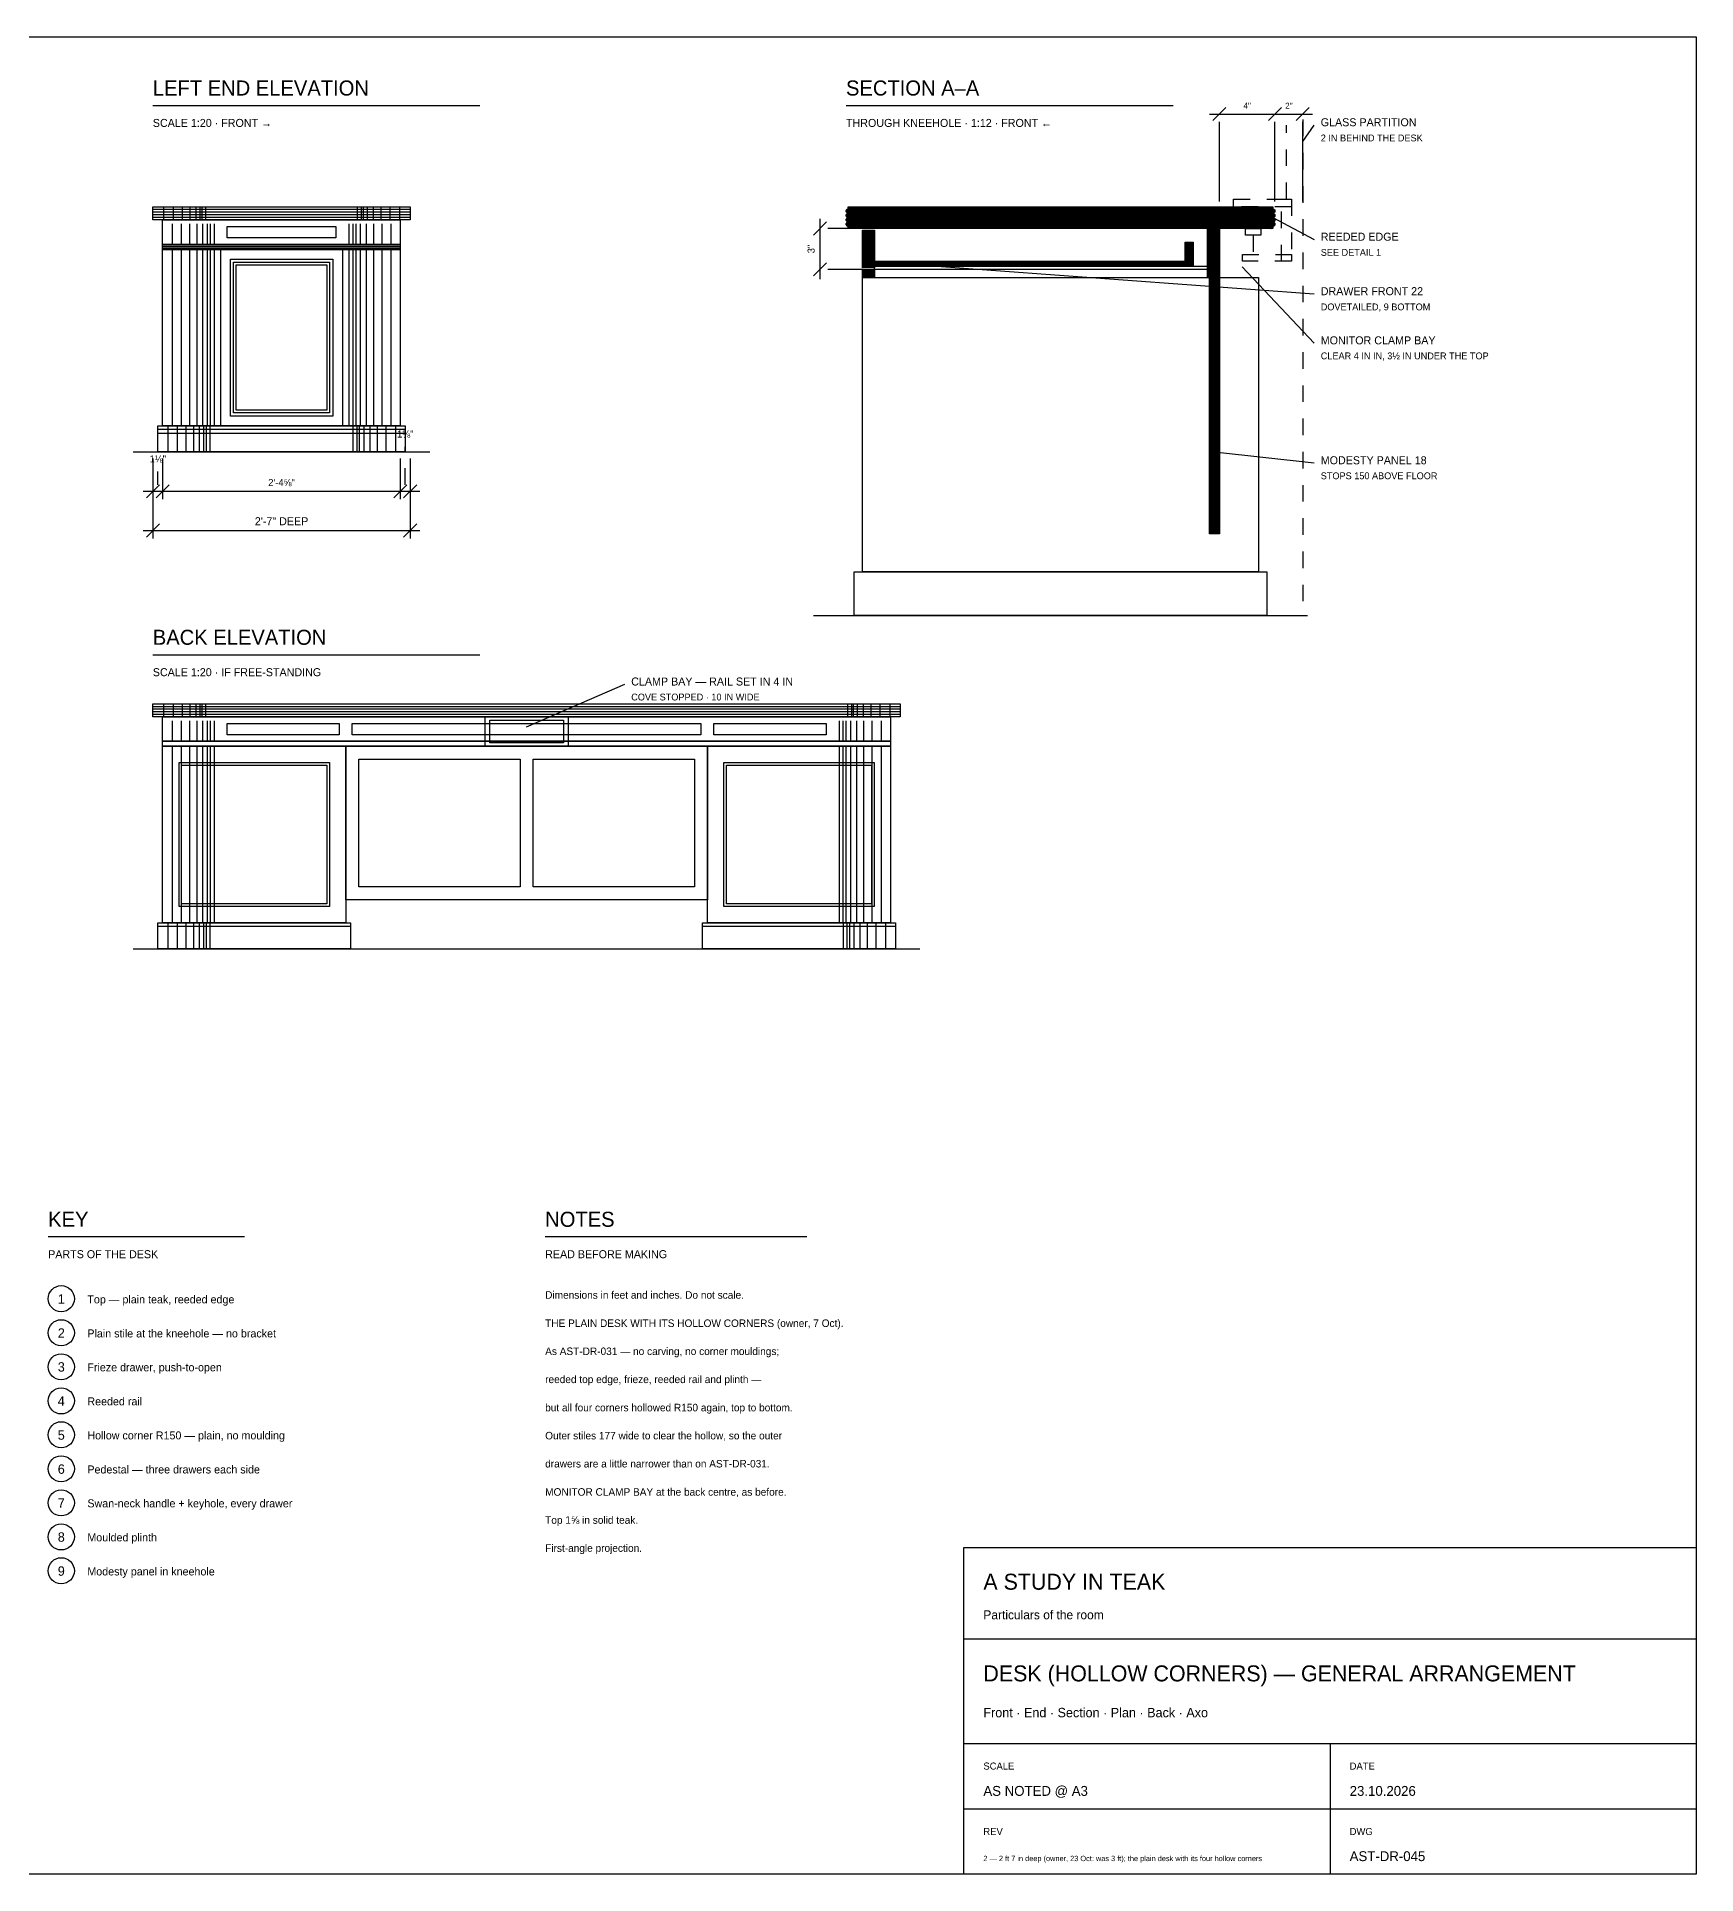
# Model space of a CAD drawing. Header units: inches. Extents: x 0.3 to 16.2, y 0.3 to 11.4.
# Drawn here: x 6.23 to 16.22, y 0.31 to 11.38 of the extents above; entities that cross this region are included whole.
import ezdxf
from ezdxf.enums import TextEntityAlignment as Align

# ---------------------------------------------------------------- set-up
doc = ezdxf.new("R2010")
doc.units = ezdxf.units.IN
doc.header["$LTSCALE"] = 0.009843
doc.header["$MEASUREMENT"] = 0
doc.linetypes.add('DASHED', pattern=[0.6, 0.5, -0.1])
for name, color, linetype in [('GEOMETRY', 7, 'Continuous'), ('HATCH', 8, 'Continuous'), ('TEXT', 7, 'Continuous')]:
    doc.layers.add(name, color=color, linetype=linetype)

msp = doc.modelspace()

# ---------------------------------------------------------------- hatches: boundary and pattern name
at = {"layer": 'HATCH'}
h = msp.add_hatch(dxfattribs=at)
h.set_pattern_fill('ANSI31', scale=0.015748031)
h.paths.add_polyline_path([(11.115, 10.354), (13.671, 10.354), (13.671, 10.341), (13.673, 10.341), (13.675, 10.341), (13.676, 10.34), (13.678, 10.339), (13.679, 10.338), (13.681, 10.337), (13.682, 10.336), (13.683, 10.335), (13.683, 10.333), (13.684, 10.331), (13.684, 10.33), (13.684, 10.328), (13.684, 10.326), (13.684, 10.325), (13.683, 10.323), (13.683, 10.322), (13.682, 10.32), (13.681, 10.319), (13.679, 10.318), (13.678, 10.317), (13.676, 10.316), (13.675, 10.315), (13.673, 10.315), (13.671, 10.315), (13.673, 10.315), (13.675, 10.315), (13.676, 10.314), (13.678, 10.313), (13.679, 10.312), (13.681, 10.311), (13.682, 10.31), (13.683, 10.308), (13.683, 10.307), (13.684, 10.305), (13.684, 10.304), (13.684, 10.302), (13.684, 10.3), (13.684, 10.298), (13.683, 10.297), (13.683, 10.295), (13.682, 10.294), (13.681, 10.293), (13.679, 10.291), (13.678, 10.29), (13.676, 10.29), (13.675, 10.289), (13.673, 10.289), (13.671, 10.289), (13.673, 10.289), (13.675, 10.288), (13.676, 10.288), (13.678, 10.287), (13.679, 10.286), (13.681, 10.285), (13.682, 10.284), (13.683, 10.282), (13.683, 10.281), (13.684, 10.279), (13.684, 10.277), (13.684, 10.276), (13.684, 10.274), (13.684, 10.272), (13.683, 10.271), (13.683, 10.269), (13.682, 10.268), (13.681, 10.266), (13.679, 10.265), (13.678, 10.264), (13.676, 10.263), (13.675, 10.263), (13.673, 10.263), (13.671, 10.262), (13.673, 10.262), (13.675, 10.262), (13.676, 10.261), (13.678, 10.261), (13.679, 10.26), (13.681, 10.259), (13.682, 10.257), (13.683, 10.256), (13.683, 10.254), (13.684, 10.253), (13.684, 10.251), (13.684, 10.249), (13.684, 10.248), (13.684, 10.246), (13.683, 10.244), (13.683, 10.243), (13.682, 10.241), (13.681, 10.24), (13.679, 10.239), (13.678, 10.238), (13.676, 10.237), (13.675, 10.237), (13.673, 10.236), (13.671, 10.236), (13.671, 10.223), (11.115, 10.223), (11.115, 10.236), (11.114, 10.236), (11.112, 10.237), (11.11, 10.237), (11.109, 10.238), (11.107, 10.239), (11.106, 10.24), (11.105, 10.241), (11.104, 10.243), (11.103, 10.244), (11.103, 10.246), (11.102, 10.248), (11.102, 10.249), (11.102, 10.251), (11.103, 10.253), (11.103, 10.254), (11.104, 10.256), (11.105, 10.257), (11.106, 10.259), (11.107, 10.26), (11.109, 10.261), (11.11, 10.261), (11.112, 10.262), (11.114, 10.262), (11.115, 10.262), (11.114, 10.263), (11.112, 10.263), (11.11, 10.263), (11.109, 10.264), (11.107, 10.265), (11.106, 10.266), (11.105, 10.268), (11.104, 10.269), (11.103, 10.271), (11.103, 10.272), (11.102, 10.274), (11.102, 10.276), (11.102, 10.277), (11.103, 10.279), (11.103, 10.281), (11.104, 10.282), (11.105, 10.284), (11.106, 10.285), (11.107, 10.286), (11.109, 10.287), (11.11, 10.288), (11.112, 10.288), (11.114, 10.289), (11.115, 10.289), (11.114, 10.289), (11.112, 10.289), (11.11, 10.29), (11.109, 10.29), (11.107, 10.291), (11.106, 10.293), (11.105, 10.294), (11.104, 10.295), (11.103, 10.297), (11.103, 10.298), (11.102, 10.3), (11.102, 10.302), (11.102, 10.304), (11.103, 10.305), (11.103, 10.307), (11.104, 10.308), (11.105, 10.31), (11.106, 10.311), (11.107, 10.312), (11.109, 10.313), (11.11, 10.314), (11.112, 10.315), (11.114, 10.315), (11.115, 10.315), (11.114, 10.315), (11.112, 10.315), (11.11, 10.316), (11.109, 10.317), (11.107, 10.318), (11.106, 10.319), (11.105, 10.32), (11.104, 10.322), (11.103, 10.323), (11.103, 10.325), (11.102, 10.326), (11.102, 10.328), (11.102, 10.33), (11.103, 10.331), (11.103, 10.333), (11.104, 10.335), (11.105, 10.336), (11.106, 10.337), (11.107, 10.338), (11.109, 10.339), (11.11, 10.34), (11.112, 10.341), (11.114, 10.341), (11.115, 10.341), (11.115, 10.354)])
h = msp.add_hatch(dxfattribs=at)
h.set_pattern_fill('ANSI31', scale=0.015748031)
h.paths.add_polyline_path([(11.201, 10.213), (11.273, 10.213), (11.273, 9.987), (11.201, 9.987), (11.201, 10.213)])
h = msp.add_hatch(dxfattribs=at)
h.set_pattern_fill('ANSI31', scale=0.015748031)
h.paths.add_polyline_path([(13.278, 10.223), (13.35, 10.223), (13.35, 9.928), (13.278, 9.928), (13.278, 10.223)])
h = msp.add_hatch(dxfattribs=at)
h.set_pattern_fill('ANSI31', scale=0.015748031)
h.paths.add_polyline_path([(13.143, 10.141), (13.192, 10.141), (13.192, 9.997), (13.143, 9.997), (13.143, 10.141)])
h = msp.add_hatch(dxfattribs=at)
h.set_pattern_fill('ANSI31', scale=0.015748031)
h.paths.add_polyline_path([(11.201, 9.977), (11.273, 9.977), (11.273, 9.928), (11.201, 9.928), (11.201, 9.977)])
h = msp.add_hatch(dxfattribs=at)
h.set_pattern_fill('ANSI31', scale=0.015748031)
h.paths.add_polyline_path([(11.273, 10.026), (13.192, 10.026), (13.192, 9.997), (11.273, 9.997), (11.273, 10.026)])
h = msp.add_hatch(dxfattribs=at)
h.set_pattern_fill('ANSI31', scale=0.015748031)
h.paths.add_polyline_path([(13.291, 9.928), (13.35, 9.928), (13.35, 8.386), (13.291, 8.386), (13.291, 9.928)])

# ---------------------------------------------------------------- linework, layer by layer
at = {"layer": 'GEOMETRY'}
for p, q in [((6.929, 10.965), (8.898, 10.965)), ((11.102, 10.965), (13.071, 10.965)), ((13.291, 10.912), (13.911, 10.912)), ((13.31, 10.873), (13.389, 10.952)), ((13.35, 10.387), (13.35, 10.865)), ((13.645, 10.873), (13.724, 10.952)), ((13.684, 10.387), (13.684, 10.865)), ((13.812, 10.873), (13.891, 10.952)), ((13.852, 10.387), (13.852, 10.865)), ((13.852, 10.748), (13.92, 10.846)), ((6.929, 10.339), (8.478, 10.339)), ((6.929, 10.323), (8.478, 10.323)), ((6.929, 10.307), (8.478, 10.307)), ((6.929, 10.291), (8.478, 10.291)), ((6.993, 10.354), (6.993, 10.276)), ((7.052, 10.354), (7.052, 10.276)), ((7.106, 10.354), (7.106, 10.276)), ((7.152, 10.354), (7.152, 10.276)), ((7.188, 10.354), (7.188, 10.276)), ((7.212, 10.354), (7.212, 10.276)), ((7.224, 10.354), (7.224, 10.276)), ((7.247, 10.354), (7.247, 10.276)), ((8.16, 10.354), (8.16, 10.276)), ((8.184, 10.354), (8.184, 10.276)), ((8.195, 10.354), (8.195, 10.276)), ((8.219, 10.354), (8.219, 10.276)), ((8.255, 10.354), (8.255, 10.276)), ((8.301, 10.354), (8.301, 10.276)), ((8.355, 10.354), (8.355, 10.276)), ((8.415, 10.354), (8.415, 10.276)), ((7.045, 10.252), (7.045, 10.128)), ((7.1, 10.252), (7.1, 10.128)), ((7.15, 10.252), (7.15, 10.128)), ((7.193, 10.252), (7.193, 10.128)), ((7.229, 10.252), (7.229, 10.128)), ((7.257, 10.252), (7.257, 10.128)), ((7.275, 10.252), (7.275, 10.128)), ((7.298, 10.252), (7.298, 10.128)), ((8.11, 10.252), (8.11, 10.128)), ((8.133, 10.252), (8.133, 10.128)), ((8.151, 10.252), (8.151, 10.128)), ((8.178, 10.252), (8.178, 10.128)), ((8.214, 10.252), (8.214, 10.128)), ((8.258, 10.252), (8.258, 10.128)), ((8.308, 10.252), (8.308, 10.128)), ((8.362, 10.252), (8.362, 10.128)), ((10.906, 10.184), (10.984, 10.263)), ((10.945, 10.282), (10.945, 9.918)), ((11.201, 10.223), (10.992, 10.223)), ((13.671, 10.289), (13.92, 10.157)), ((6.988, 10.118), (8.419, 10.118)), ((6.988, 10.108), (8.419, 10.108)), ((7.045, 10.098), (7.045, 9.035)), ((7.1, 10.098), (7.1, 9.035)), ((7.15, 10.098), (7.15, 9.035)), ((7.193, 10.098), (7.193, 9.035)), ((7.229, 10.098), (7.229, 9.035)), ((7.257, 10.098), (7.257, 9.035)), ((7.275, 10.098), (7.275, 9.035)), ((7.298, 10.098), (7.298, 9.035)), ((7.337, 10.098), (7.337, 9.035)), ((8.071, 10.098), (8.071, 9.035)), ((8.11, 10.098), (8.11, 9.035)), ((8.133, 10.098), (8.133, 9.035)), ((8.151, 10.098), (8.151, 9.035)), ((8.178, 10.098), (8.178, 9.035)), ((8.214, 10.098), (8.214, 9.035)), ((8.258, 10.098), (8.258, 9.035)), ((8.308, 10.098), (8.308, 9.035)), ((8.362, 10.098), (8.362, 9.035)), ((10.906, 9.938), (10.984, 10.017)), ((11.201, 9.977), (10.992, 9.977)), ((11.237, 10.026), (13.92, 9.83)), ((13.487, 9.993), (13.92, 9.534)), ((6.959, 9.016), (8.449, 9.016)), ((6.959, 8.992), (8.449, 8.992)), ((7.019, 9.035), (7.019, 8.878)), ((7.076, 9.035), (7.076, 8.878)), ((7.128, 9.035), (7.128, 8.878)), ((7.173, 9.035), (7.173, 8.878)), ((7.209, 9.035), (7.209, 8.878)), ((7.235, 9.035), (7.235, 8.878)), ((7.25, 9.035), (7.25, 8.878)), ((7.273, 9.035), (7.273, 8.878)), ((8.134, 9.035), (8.134, 8.878)), ((8.157, 9.035), (8.157, 8.878)), ((8.172, 9.035), (8.172, 8.878)), ((8.199, 9.035), (8.199, 8.878)), ((8.235, 9.035), (8.235, 8.878)), ((8.279, 9.035), (8.279, 8.878)), ((8.331, 9.035), (8.331, 8.878)), ((8.389, 9.035), (8.389, 8.878)), ((6.811, 8.878), (8.596, 8.878)), ((13.32, 8.878), (13.92, 8.812)), ((6.929, 8.839), (6.929, 8.594)), ((6.929, 8.839), (6.929, 8.358)), ((6.988, 8.839), (6.988, 8.594)), ((8.419, 8.839), (8.419, 8.594)), ((8.478, 8.839), (8.478, 8.594)), ((8.478, 8.839), (8.478, 8.358)), ((6.87, 8.642), (8.537, 8.642)), ((6.89, 8.602), (6.969, 8.681)), ((6.949, 8.602), (7.028, 8.681)), ((8.38, 8.602), (8.459, 8.681)), ((8.439, 8.602), (8.518, 8.681)), ((6.89, 8.366), (6.969, 8.445)), ((8.439, 8.366), (8.518, 8.445)), ((6.87, 8.406), (8.537, 8.406)), ((10.906, 7.894), (13.881, 7.894)), ((6.929, 7.657), (8.898, 7.657)), ((9.179, 7.224), (9.77, 7.48)), ((6.929, 7.346), (11.429, 7.346)), ((6.929, 7.331), (11.429, 7.331)), ((6.929, 7.315), (11.429, 7.315)), ((6.993, 7.362), (6.993, 7.283)), ((7.052, 7.362), (7.052, 7.283)), ((7.106, 7.362), (7.106, 7.283)), ((7.152, 7.362), (7.152, 7.283)), ((7.188, 7.362), (7.188, 7.283)), ((7.212, 7.362), (7.212, 7.283)), ((7.224, 7.362), (7.224, 7.283)), ((7.247, 7.362), (7.247, 7.283)), ((11.111, 7.362), (11.111, 7.283)), ((11.135, 7.362), (11.135, 7.283)), ((11.146, 7.362), (11.146, 7.283)), ((11.17, 7.362), (11.17, 7.283)), ((11.206, 7.362), (11.206, 7.283)), ((11.252, 7.362), (11.252, 7.283)), ((11.306, 7.362), (11.306, 7.283)), ((11.366, 7.362), (11.366, 7.283)), ((6.929, 7.299), (11.429, 7.299)), ((7.045, 7.26), (7.045, 7.136)), ((7.1, 7.26), (7.1, 7.136)), ((7.15, 7.26), (7.15, 7.136)), ((7.193, 7.26), (7.193, 7.136)), ((7.229, 7.26), (7.229, 7.136)), ((7.257, 7.26), (7.257, 7.136)), ((7.275, 7.26), (7.275, 7.136)), ((7.298, 7.26), (7.298, 7.136)), ((11.06, 7.26), (11.06, 7.136)), ((11.083, 7.26), (11.083, 7.136)), ((11.101, 7.26), (11.101, 7.136)), ((11.129, 7.26), (11.129, 7.136)), ((11.165, 7.26), (11.165, 7.136)), ((11.208, 7.26), (11.208, 7.136)), ((11.258, 7.26), (11.258, 7.136)), ((11.313, 7.26), (11.313, 7.136)), ((7.045, 7.106), (7.045, 6.043)), ((7.1, 7.106), (7.1, 6.043)), ((7.15, 7.106), (7.15, 6.043)), ((7.193, 7.106), (7.193, 6.043)), ((7.229, 7.106), (7.229, 6.043)), ((7.257, 7.106), (7.257, 6.043)), ((7.275, 7.106), (7.275, 6.043)), ((7.298, 7.106), (7.298, 6.043)), ((11.06, 7.106), (11.06, 6.043)), ((11.083, 7.106), (11.083, 6.043)), ((11.101, 7.106), (11.101, 6.043)), ((11.129, 7.106), (11.129, 6.043)), ((11.165, 7.106), (11.165, 6.043)), ((11.208, 7.106), (11.208, 6.043)), ((11.258, 7.106), (11.258, 6.043)), ((11.313, 7.106), (11.313, 6.043)), ((6.959, 6.024), (8.12, 6.024)), ((7.019, 6.043), (7.019, 5.886)), ((7.076, 6.043), (7.076, 5.886)), ((7.128, 6.043), (7.128, 5.886)), ((7.173, 6.043), (7.173, 5.886)), ((7.209, 6.043), (7.209, 5.886)), ((7.235, 6.043), (7.235, 5.886)), ((7.25, 6.043), (7.25, 5.886)), ((7.273, 6.043), (7.273, 5.886)), ((10.238, 6.024), (11.4, 6.024)), ((11.085, 6.043), (11.085, 5.886)), ((11.108, 6.043), (11.108, 5.886)), ((11.123, 6.043), (11.123, 5.886)), ((11.149, 6.043), (11.149, 5.886)), ((11.185, 6.043), (11.185, 5.886)), ((11.23, 6.043), (11.23, 5.886)), ((11.282, 6.043), (11.282, 5.886)), ((11.34, 6.043), (11.34, 5.886)), ((6.811, 5.886), (11.547, 5.886)), ((6.299, 4.154), (7.48, 4.154)), ((9.291, 4.154), (10.866, 4.154)), ((11.811, 1.732), (16.22, 1.732)), ((11.811, 1.102), (16.22, 1.102)), ((14.016, 1.102), (14.016, 0.315)), ((11.811, 0.709), (16.22, 0.709))]:
    msp.add_line(p, q, dxfattribs=at)
at = {"layer": 'GEOMETRY', "linetype": 'DASHED'}
for p, q in [((13.753, 10.4), (13.753, 10.846)), ((13.852, 10.879), (13.852, 7.894)), ((13.553, 10.184), (13.553, 10.066)), ((8.449, 8.681), (8.449, 8.909)), ((6.959, 8.681), (6.959, 8.76))]:
    msp.add_line(p, q, dxfattribs=at)
at = {"layer": 'GEOMETRY'}
for points in [[(0.315, 11.378), (16.22, 11.378), (16.22, 0.315), (0.315, 0.315), (0.315, 11.378)], [(6.929, 10.354), (8.478, 10.354), (8.478, 10.276), (6.929, 10.276), (6.929, 10.354)], [(11.115, 10.354), (13.671, 10.354), (13.671, 10.341)], [(11.115, 10.341), (11.115, 10.354)], [(6.988, 10.276), (8.419, 10.276), (8.419, 10.128), (6.988, 10.128), (6.988, 10.276)], [(7.376, 10.236), (8.031, 10.236), (8.031, 10.167), (7.376, 10.167), (7.376, 10.236)], [(13.671, 10.236), (13.671, 10.223), (11.115, 10.223), (11.115, 10.236)], [(11.201, 10.213), (11.273, 10.213), (11.273, 9.987), (11.201, 9.987), (11.201, 10.213)], [(13.278, 10.223), (13.35, 10.223), (13.35, 9.928), (13.278, 9.928), (13.278, 10.223)], [(6.988, 10.128), (8.419, 10.128), (8.419, 10.098), (6.988, 10.098), (6.988, 10.128)], [(6.988, 10.098), (8.419, 10.098), (8.419, 9.035), (6.988, 9.035), (6.988, 10.098)], [(13.143, 10.141), (13.192, 10.141), (13.192, 9.997), (13.143, 9.997), (13.143, 10.141)], [(7.396, 10.039), (8.012, 10.039), (8.012, 9.094), (7.396, 9.094), (7.396, 10.039)], [(7.415, 10.02), (7.992, 10.02), (7.992, 9.114), (7.415, 9.114), (7.415, 10.02)], [(7.431, 10.004), (7.976, 10.004), (7.976, 9.13), (7.431, 9.13), (7.431, 10.004)], [(11.201, 9.977), (11.273, 9.977), (11.273, 9.928), (11.201, 9.928), (11.201, 9.977)], [(11.273, 10.026), (13.192, 10.026), (13.192, 9.997), (11.273, 9.997), (11.273, 10.026)], [(11.273, 9.997), (13.33, 9.997), (13.33, 9.977), (11.273, 9.977), (11.273, 9.997)], [(11.201, 9.928), (13.586, 9.928), (13.586, 8.156), (11.201, 8.156), (11.201, 9.928)], [(13.291, 9.928), (13.35, 9.928), (13.35, 8.386), (13.291, 8.386), (13.291, 9.928)], [(6.959, 9.035), (8.449, 9.035), (8.449, 8.878), (6.959, 8.878), (6.959, 9.035)], [(11.152, 8.156), (13.635, 8.156), (13.635, 7.894), (11.152, 7.894), (11.152, 8.156)], [(6.929, 7.362), (11.429, 7.362), (11.429, 7.283), (6.929, 7.283), (6.929, 7.362)], [(6.988, 7.283), (11.37, 7.283), (11.37, 7.136), (6.988, 7.136), (6.988, 7.283)], [(7.376, 7.244), (8.051, 7.244), (8.051, 7.175), (7.376, 7.175), (7.376, 7.244)], [(8.13, 7.244), (10.228, 7.244), (10.228, 7.175), (8.13, 7.175), (8.13, 7.244)], [(8.929, 7.283), (9.429, 7.283), (9.429, 7.106), (8.929, 7.106), (8.929, 7.283)], [(8.957, 7.264), (9.402, 7.264), (9.402, 7.126), (8.957, 7.126), (8.957, 7.264)], [(10.307, 7.244), (10.982, 7.244), (10.982, 7.175), (10.307, 7.175), (10.307, 7.244)], [(6.988, 7.136), (11.37, 7.136), (11.37, 7.106), (6.988, 7.106), (6.988, 7.136)], [(6.988, 7.106), (8.091, 7.106), (8.091, 6.043), (6.988, 6.043), (6.988, 7.106)], [(8.091, 7.106), (10.268, 7.106), (10.268, 6.181), (8.091, 6.181), (8.091, 7.106)], [(10.268, 7.106), (11.37, 7.106), (11.37, 6.043), (10.268, 6.043), (10.268, 7.106)], [(7.087, 7.008), (7.992, 7.008), (7.992, 6.142), (7.087, 6.142), (7.087, 7.008)], [(7.102, 6.992), (7.976, 6.992), (7.976, 6.157), (7.102, 6.157), (7.102, 6.992)], [(8.169, 7.028), (9.14, 7.028), (9.14, 6.26), (8.169, 6.26), (8.169, 7.028)], [(9.219, 7.028), (10.189, 7.028), (10.189, 6.26), (9.219, 6.26), (9.219, 7.028)], [(10.366, 7.008), (11.272, 7.008), (11.272, 6.142), (10.366, 6.142), (10.366, 7.008)], [(10.382, 6.992), (11.256, 6.992), (11.256, 6.157), (10.382, 6.157), (10.382, 6.992)], [(6.959, 6.043), (8.12, 6.043), (8.12, 5.886), (6.959, 5.886), (6.959, 6.043)], [(10.238, 6.043), (11.4, 6.043), (11.4, 5.886), (10.238, 5.886), (10.238, 6.043)], [(11.811, 2.283), (16.22, 2.283), (16.22, 0.315), (11.811, 0.315), (11.811, 2.283)]]:
    msp.add_lwpolyline(points, dxfattribs=at)
at = {"layer": 'GEOMETRY', "linetype": 'DASHED'}
for points in [[(13.435, 10.4), (13.783, 10.4), (13.783, 10.354), (13.435, 10.354), (13.435, 10.4)], [(13.724, 10.4), (13.783, 10.4), (13.783, 10.026), (13.724, 10.026), (13.724, 10.4)], [(13.507, 10.223), (13.599, 10.223), (13.599, 10.184), (13.507, 10.184), (13.507, 10.223)], [(13.488, 10.066), (13.783, 10.066), (13.783, 10.026), (13.488, 10.026), (13.488, 10.066)]]:
    msp.add_lwpolyline(points, dxfattribs=at)
at = {"layer": 'GEOMETRY'}
for centre in [(6.378, 3.78), (6.378, 3.575), (6.378, 3.37), (6.378, 3.165), (6.378, 2.961), (6.378, 2.756), (6.378, 2.551), (6.378, 2.346), (6.378, 2.142)]:
    msp.add_circle(centre, 0.0787, dxfattribs=at)
for points in [[(11.115, 10.315), (11.113, 10.315), (11.111, 10.316), (11.109, 10.317), (11.107, 10.318), (11.105, 10.32), (11.104, 10.322), (11.103, 10.324), (11.102, 10.326), (11.102, 10.328), (11.102, 10.33), (11.103, 10.333), (11.104, 10.335), (11.105, 10.337), (11.107, 10.338), (11.109, 10.339), (11.111, 10.341), (11.113, 10.341), (11.115, 10.341)], [(11.115, 10.289), (11.113, 10.289), (11.111, 10.289), (11.109, 10.29), (11.107, 10.292), (11.105, 10.293), (11.104, 10.295), (11.103, 10.297), (11.102, 10.3), (11.102, 10.302), (11.102, 10.304), (11.103, 10.306), (11.104, 10.308), (11.105, 10.31), (11.107, 10.312), (11.109, 10.313), (11.111, 10.314), (11.113, 10.315), (11.115, 10.315)], [(11.115, 10.262), (11.113, 10.262), (11.111, 10.263), (11.109, 10.264), (11.107, 10.265), (11.105, 10.267), (11.104, 10.269), (11.103, 10.271), (11.102, 10.273), (11.102, 10.276), (11.102, 10.278), (11.103, 10.28), (11.104, 10.282), (11.105, 10.284), (11.107, 10.286), (11.109, 10.287), (11.111, 10.288), (11.113, 10.289), (11.115, 10.289)], [(13.671, 10.341), (13.674, 10.341), (13.676, 10.341), (13.678, 10.339), (13.68, 10.338), (13.681, 10.337), (13.683, 10.335), (13.684, 10.333), (13.684, 10.33), (13.684, 10.328), (13.684, 10.326), (13.684, 10.324), (13.683, 10.322), (13.681, 10.32), (13.68, 10.318), (13.678, 10.317), (13.676, 10.316), (13.674, 10.315), (13.671, 10.315)], [(13.671, 10.315), (13.674, 10.315), (13.676, 10.314), (13.678, 10.313), (13.68, 10.312), (13.681, 10.31), (13.683, 10.308), (13.684, 10.306), (13.684, 10.304), (13.684, 10.302), (13.684, 10.3), (13.684, 10.297), (13.683, 10.295), (13.681, 10.293), (13.68, 10.292), (13.678, 10.29), (13.676, 10.289), (13.674, 10.289), (13.671, 10.289)], [(13.671, 10.289), (13.674, 10.289), (13.676, 10.288), (13.678, 10.287), (13.68, 10.286), (13.681, 10.284), (13.683, 10.282), (13.684, 10.28), (13.684, 10.278), (13.684, 10.276), (13.684, 10.273), (13.684, 10.271), (13.683, 10.269), (13.681, 10.267), (13.68, 10.265), (13.678, 10.264), (13.676, 10.263), (13.674, 10.262), (13.671, 10.262)], [(11.115, 10.236), (11.113, 10.236), (11.111, 10.237), (11.109, 10.238), (11.107, 10.239), (11.105, 10.241), (11.104, 10.243), (11.103, 10.245), (11.102, 10.247), (11.102, 10.249), (11.102, 10.252), (11.103, 10.254), (11.104, 10.256), (11.105, 10.258), (11.107, 10.26), (11.109, 10.261), (11.111, 10.262), (11.113, 10.262), (11.115, 10.262)], [(13.671, 10.262), (13.674, 10.262), (13.676, 10.262), (13.678, 10.261), (13.68, 10.26), (13.681, 10.258), (13.683, 10.256), (13.684, 10.254), (13.684, 10.252), (13.684, 10.249), (13.684, 10.247), (13.684, 10.245), (13.683, 10.243), (13.681, 10.241), (13.68, 10.239), (13.678, 10.238), (13.676, 10.237), (13.674, 10.236), (13.671, 10.236)]]:
    msp.add_open_spline(points, degree=3, knots=[0, 0, 0, 0, 1, 1, 1, 2, 2, 2, 3, 3, 3, 4, 4, 4, 5, 5, 5, 6, 6, 6, 6], dxfattribs=at)

# ---------------------------------------------------------------- texts
at = {"layer": 'TEXT'}
for s, height, p in [('LEFT END ELEVATION', 0.09071, (6.929, 11.024)), ('SECTION A–A', 0.09071, (11.102, 11.024)), ('SCALE 1:20 · FRONT →', 0.04819, (6.929, 10.835)), ('THROUGH KNEEHOLE · 1:12 · FRONT ←', 0.04819, (11.102, 10.835)), ('GLASS PARTITION', 0.04819, (13.96, 10.839)), ('2 IN BEHIND THE DESK', 0.0411, (13.96, 10.748)), ('REEDED EDGE', 0.04819, (13.96, 10.15)), ('SEE DETAIL 1', 0.0411, (13.96, 10.059)), ('DRAWER FRONT 22', 0.04819, (13.96, 9.822)), ('DOVETAILED, 9 BOTTOM', 0.0411, (13.96, 9.731)), ('MONITOR CLAMP BAY', 0.04819, (13.96, 9.526)), ('CLEAR 4 IN IN, 3½ IN UNDER THE TOP', 0.0411, (13.96, 9.436)), ('MODESTY PANEL 18', 0.04819, (13.96, 8.804)), ('STOPS 150 ABOVE FLOOR', 0.0411, (13.96, 8.714)), ('BACK ELEVATION', 0.09071, (6.929, 7.717)), ('SCALE 1:20 · IF FREE-STANDING', 0.04819, (6.929, 7.528)), ('CLAMP BAY — RAIL SET IN 4 IN', 0.04819, (9.809, 7.472)), ('COVE STOPPED · 10 IN WIDE', 0.0411, (9.809, 7.382)), ('KEY', 0.0907, (6.299, 4.213)), ('NOTES', 0.0907, (9.291, 4.213)), ('PARTS OF THE DESK', 0.04819, (6.299, 4.024)), ('READ BEFORE MAKING', 0.04819, (9.291, 4.024)), ('Top — plain teak, reeded edge', 0.04819, (6.535, 3.752)), ('Dimensions in feet and inches. Do not scale.', 0.04535, (9.291, 3.78)), ('THE PLAIN DESK WITH ITS HOLLOW CORNERS (owner, 7 Oct).', 0.04535, (9.291, 3.61)), ('Plain stile at the kneehole — no bracket', 0.04819, (6.535, 3.547)), ('As AST-DR-031 — no carving, no corner mouldings;', 0.04535, (9.291, 3.441)), ('Frieze drawer, push-to-open', 0.04819, (6.535, 3.343)), ('reeded top edge, frieze, reeded rail and plinth —', 0.04535, (9.291, 3.272)), ('Reeded rail', 0.04819, (6.535, 3.138)), ('but all four corners hollowed R150 again, top to bottom.', 0.04535, (9.291, 3.102)), ('Hollow corner R150 — plain, no moulding', 0.04819, (6.535, 2.933)), ('Outer stiles 177 wide to clear the hollow, so the outer', 0.04535, (9.291, 2.933)), ('Pedestal — three drawers each side', 0.04819, (6.535, 2.728)), ('drawers are a little narrower than on AST-DR-031.', 0.04535, (9.291, 2.764)), ('Swan-neck handle + keyhole, every drawer', 0.04819, (6.535, 2.524)), ('MONITOR CLAMP BAY at the back centre, as before.', 0.04535, (9.291, 2.594)), ('Top 1⅝ in solid teak.', 0.04535, (9.291, 2.425)), ('Moulded plinth', 0.04819, (6.535, 2.319)), ('First-angle projection.', 0.04535, (9.291, 2.256)), ('Modesty panel in kneehole', 0.04819, (6.535, 2.114)), ('A STUDY IN TEAK', 0.09638, (11.929, 2.028)), ('Particulars of the room', 0.05386, (11.929, 1.85)), ('DESK (HOLLOW CORNERS) — GENERAL ARRANGEMENT', 0.09638, (11.929, 1.476)), ('Front · End · Section · Plan · Back · Axo', 0.05669, (11.929, 1.26)), ('SCALE', 0.0425, (11.929, 0.945)), ('DATE', 0.0425, (14.134, 0.945)), ('AS NOTED @ A3', 0.05953, (11.929, 0.787)), ('23.10.2026', 0.0595, (14.134, 0.787)), ('REV', 0.0425, (11.929, 0.551)), ('DWG', 0.0425, (14.134, 0.551)), ('AST-DR-045', 0.0595, (14.134, 0.394)), ('2 — 2 ft 7 in deep (owner, 23 Oct: was 3 ft); the plain desk with its four hollow corners', 0.0321, (11.929, 0.394))]:
    msp.add_text(s, height=height, dxfattribs=at).set_placement(p)
for s, height, p in [('4"', 0.0369, (13.517, 10.944)), ('2"', 0.0369, (13.768, 10.944)), ('1⅛"', 0.0425, (8.449, 8.965)), ('1⅛"', 0.0425, (6.959, 8.815)), ('2\'-4⅝"', 0.0425, (7.704, 8.673)), ('2\'-7" DEEP', 0.0482, (7.704, 8.437)), ('1', 0.0567, (6.378, 3.75)), ('2', 0.0567, (6.378, 3.545)), ('3', 0.0567, (6.378, 3.341)), ('4', 0.0567, (6.378, 3.136)), ('5', 0.0567, (6.378, 2.931)), ('6', 0.0567, (6.378, 2.726)), ('7', 0.0567, (6.378, 2.522)), ('8', 0.0567, (6.378, 2.317)), ('9', 0.0567, (6.378, 2.112))]:
    msp.add_text(s, height=height, dxfattribs=at).set_placement(p, align=Align.CENTER)
msp.add_text('3"', height=0.0425, rotation=90, dxfattribs=at).set_placement((10.913, 10.1), align=Align.CENTER)

doc.saveas('drawing.dxf')
